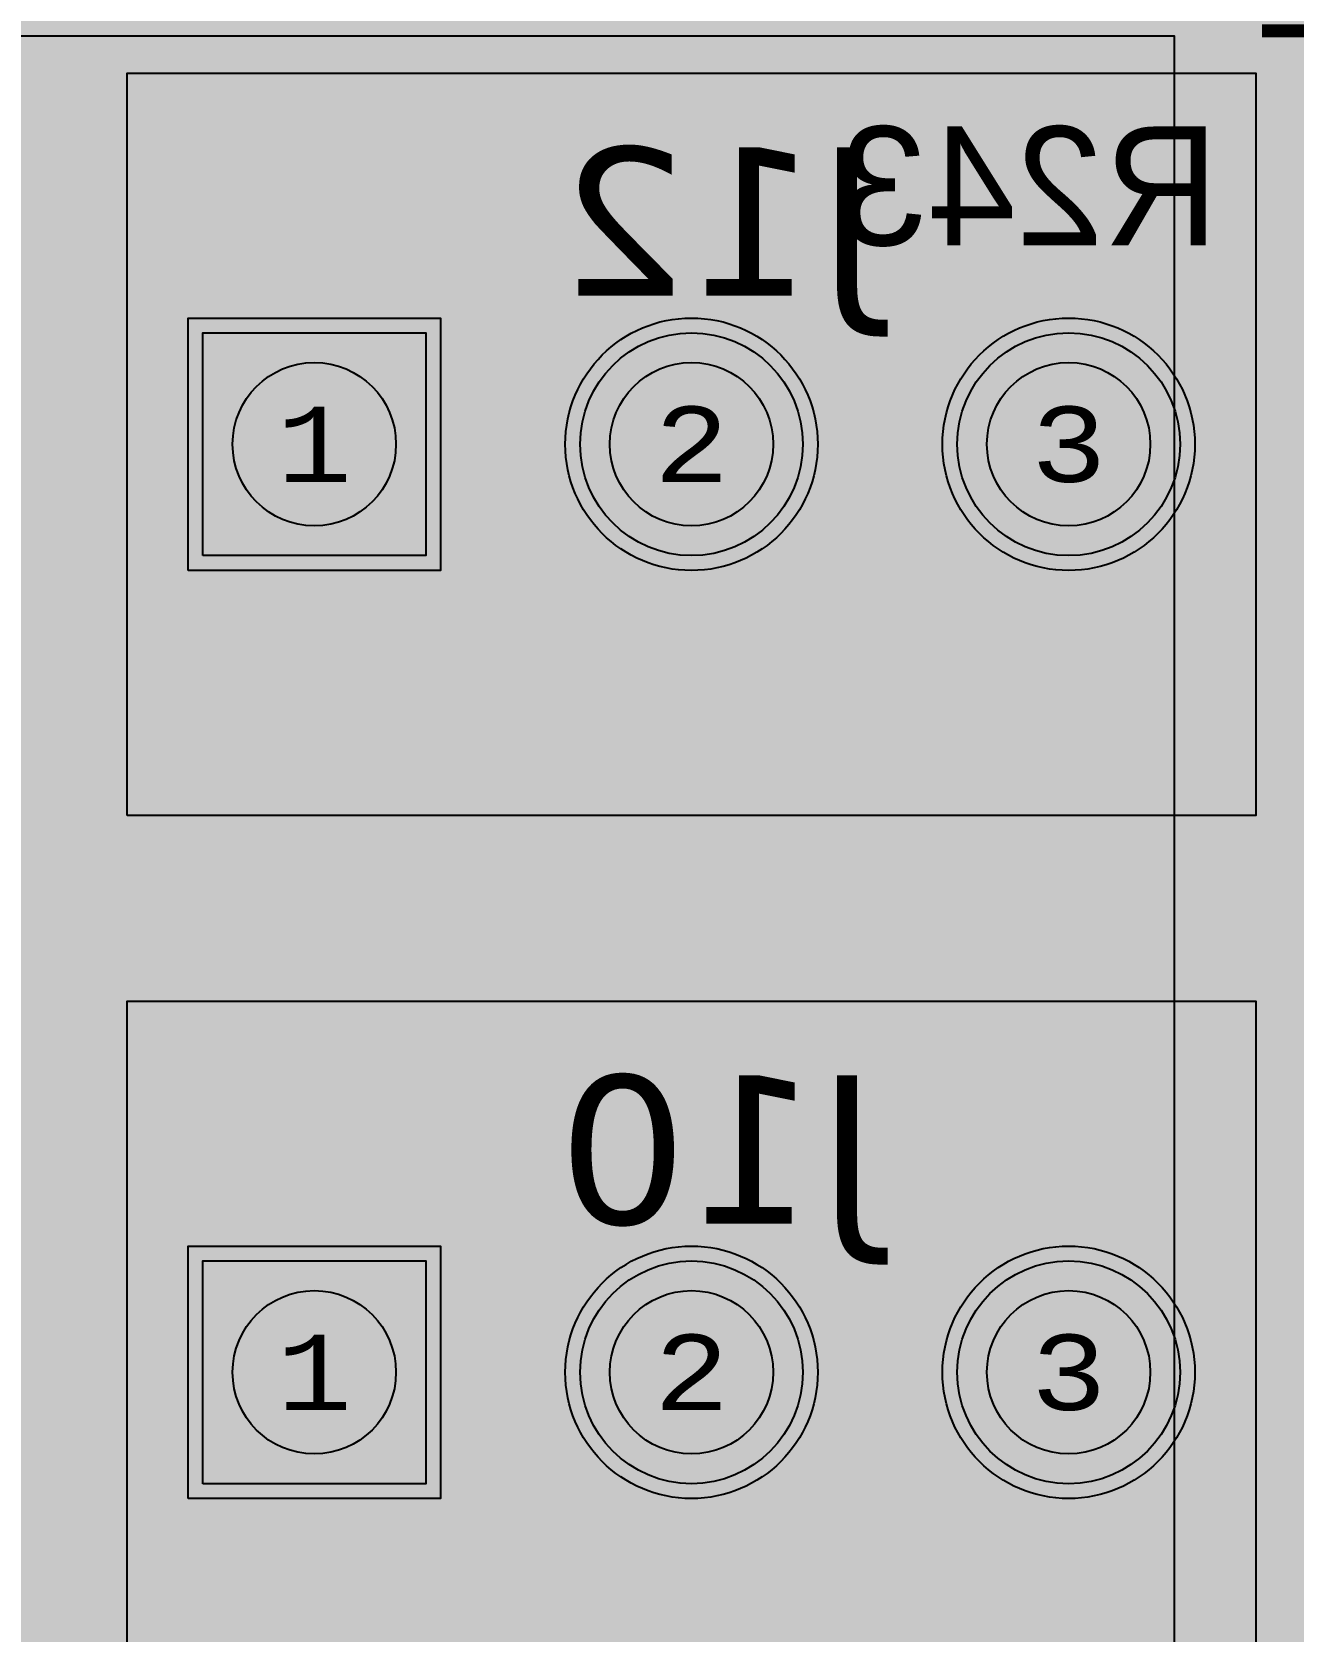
# Model space of a CAD drawing. Extents: x -98 to 119, y -207 to 98.
# Drawn here: x -17.69 to -9.2, y 22.01 to 32.78 of the extents above; entities that cross this region are included whole.
import ezdxf
from ezdxf.enums import TextEntityAlignment as Align

# ---------------------------------------------------------------- set-up
doc = ezdxf.new("R2010")
doc.units = 0
doc.header["$MEASUREMENT"] = 0
for name, color, linetype in [('ASSEMBLY_OUTLINES_BTM', 191, 'CONTINUOUS'), ('ASSEMBLY_PART_NUMBERS_BTM', 191, 'CONTINUOUS'), ('ASSEMBLY_PART_NUMBERS_TOP', 102, 'CONTINUOUS'), ('ASSEMBLY_REF_DES_BTM', 191, 'CONTINUOUS'), ('BOARD_OUTLINE', 10, 'CONTINUOUS'), ('DRILL_DRAWING', 21, 'CONTINUOUS'), ('GENERATED_SILKSCREEN_BTM', 255, 'CONTINUOUS'), ('MANUFACTURING_OUTLINES', 10, 'CONTINUOUS'), ('PART_HOLES_LAYER_BOTTOM', 30, 'CONTINUOUS'), ('PART_HOLES_LAYER_TOP', 30, 'CONTINUOUS'), ('PART_PADS_LAYER_BOTTOM', 230, 'CONTINUOUS'), ('PART_PADS_LAYER_TOP', 150, 'CONTINUOUS'), ('PIN_NUMBERS_BTM', 8, 'CONTINUOUS'), ('PIN_NUMBERS_TOP', 8, 'CONTINUOUS'), ('PLACEMENT_OUTLINES_BTM', 222, 'CONTINUOUS'), ('PLANE_DATA_LAYER_BOTTOM', 230, 'CONTINUOUS'), ('PLANE_DATA_LAYER_TOP', 150, 'CONTINUOUS'), ('PLANE_SHAPES_LAYER_BOTTOM', 230, 'CONTINUOUS'), ('PLANE_SHAPES_LAYER_TOP', 150, 'CONTINUOUS'), ('ROUTE_BORDER', 151, 'CONTINUOUS'), ('SILKSCREEN_OUTLINES_BTM', 211, 'CONTINUOUS'), ('SILKSCREEN_REF_DES_BTM', 211, 'CONTINUOUS'), ('SOLDERMASK_PADS_BTM', 12, 'CONTINUOUS'), ('SOLDERMASK_PADS_TOP', 180, 'CONTINUOUS'), ('TRACES_LAYER_BOTTOM', 230, 'CONTINUOUS')]:
    doc.layers.add(name, color=color, linetype=linetype)
doc.styles.add('COURIER_NEW', font='COUR.TTF')
doc.styles.add('VERDANA', font='verdana.TTF')
doc.styles.add('VERIBEST_GERBER_0', font='txt')

msp = doc.modelspace()

# ---------------------------------------------------------------- hatches: boundary and pattern name
at = {"layer": 'PART_HOLES_LAYER_BOTTOM'}
h = msp.add_hatch(color=256, dxfattribs=at)
edge = h.paths.add_edge_path()
edge.add_arc((-15.79, 30), 0.55, 0, 360)
h = msp.add_hatch(color=256, dxfattribs=at)
edge = h.paths.add_edge_path()
edge.add_arc((-13.25, 30), 0.55, 0, 360)
h = msp.add_hatch(color=256, dxfattribs=at)
edge = h.paths.add_edge_path()
edge.add_arc((-10.71, 30), 0.55, 0, 360)
h = msp.add_hatch(color=256, dxfattribs=at)
edge = h.paths.add_edge_path()
edge.add_arc((-15.79, 23.75), 0.55, 0, 360)
h = msp.add_hatch(color=256, dxfattribs=at)
edge = h.paths.add_edge_path()
edge.add_arc((-13.25, 23.75), 0.55, 0, 360)
h = msp.add_hatch(color=256, dxfattribs=at)
edge = h.paths.add_edge_path()
edge.add_arc((-10.71, 23.75), 0.55, 0, 360)
at = {"layer": 'PART_HOLES_LAYER_TOP'}
h = msp.add_hatch(color=256, dxfattribs=at)
edge = h.paths.add_edge_path()
edge.add_arc((-15.79, 30), 0.55, 0, 360)
h = msp.add_hatch(color=256, dxfattribs=at)
edge = h.paths.add_edge_path()
edge.add_arc((-13.25, 30), 0.55, 0, 360)
h = msp.add_hatch(color=256, dxfattribs=at)
edge = h.paths.add_edge_path()
edge.add_arc((-10.71, 30), 0.55, 0, 360)
h = msp.add_hatch(color=256, dxfattribs=at)
edge = h.paths.add_edge_path()
edge.add_arc((-15.79, 23.75), 0.55, 0, 360)
h = msp.add_hatch(color=256, dxfattribs=at)
edge = h.paths.add_edge_path()
edge.add_arc((-13.25, 23.75), 0.55, 0, 360)
h = msp.add_hatch(color=256, dxfattribs=at)
edge = h.paths.add_edge_path()
edge.add_arc((-10.71, 23.75), 0.55, 0, 360)
at = {"layer": 'PLANE_DATA_LAYER_BOTTOM'}
h = msp.add_hatch(color=256, dxfattribs=at)
h.paths.add_polyline_path([(-96.5, 0, -1), (96.5, 0, -1)], flags=0)
h.paths.add_polyline_path([(92.251979, -7.43598, 0.726988162), (92.479659, -3.637852, -0.308609791), (92.431259, -3.566904, -0.009635255), (92.431316, -3.563968, 0.009635011), (92.5, -0.000006), (92.5, 0.000001, 0.053325255), (90.407665, 19.562826, -0.053326925), (90.405941, 19.578942), (90.405941, 19.578943, -0.238217909), (90.436919, 19.640273, 0.661755037), (89.584154, 23.221888, -0.295297583), (89.523137, 23.277841, 0.022401018), (87.08146, 31.194059, -0.086206302), (87.076996, 31.219756), (87.076996, 31.219757, -0.210183909), (87.101696, 31.275919, 0.679382507), (85.774921, 34.749845, -0.301864993), (85.705267, 34.797373, 0.047915829), (77.514669, 50.475005, -0.145307444), (77.502324, 50.516585, -0.123988701), (77.511414, 50.552678, 0.606608991), (75.516892, 53.486368, -0.274238992), (75.44586, 53.517962, 0.021523084), (70.565432, 59.806101, -0.177595235), (70.547363, 59.855368), (70.547363, 59.855369, -0.111833303), (70.5548, 59.888203, 0.661755452), (68.116894, 62.64715, -0.295297373), (68.036725, 62.667806, 0.05833458), (51.722715, 76.687749, -0.249337829), (51.689123, 76.750923), (51.689123, 76.750924, -0.060759886), (51.691357, 76.76924, 0.714966399), (48.509213, 78.818582, -0.314871124), (48.42205, 78.81342, 0.022806677), (41.042088, 82.896302, -0.285136953), (40.999698, 82.964591), (40.999698, 82.964596, -0.004247023), (40.999709, 82.965891, 0.647046608), (37.697353, 84.5176, -0.289754858), (37.616734, 84.505806, 0.052943541), (19.031563, 90.52099, -0.30833592), (18.972104, 90.582877, 0.696982245), (15.284156, 91.27756, -0.308339612), (15.206255, 91.241547, 0.022370691), (6.993138, 92.235275, -0.315204372), (6.925536, 92.290658, 0.715888063), (3.14462, 92.496703, -0.315205261), (3.0714, 92.448994, 0.063468058), (-20.215283, 90.264015, -0.320142253), (-20.296827, 90.298428, 0.72963938), (-23.995319, 89.386755, -0.320144031), (-24.051528, 89.318386, 0.018663537), (-30.645576, 87.275991, -0.309865735), (-30.72878, 87.298418, 0.701170836), (-34.249879, 85.978007, -0.002752694), (-34.249874, 85.977168, -0.30685575), (-34.29782, 85.9064, 0.04916641), (-50.410548, 77.556603, -0.32354836), (-50.499711, 77.561018, 0.739212756), (-53.660594, 75.408706, -0.075169868), (-53.657188, 75.386179), (-53.657188, 75.386178, -0.242479425), (-53.68916, 75.324127, 0.019967737), (-59.527063, 70.80098, -0.298487087), (-59.610009, 70.791065, 0.556724412), (-62.5, 69), (-62.5, 68.999999, 0.082708518), (-62.392031, 68.351756, -0.298487573), (-62.412702, 68.270818, 0.067186589), (-78.279974, 49.27977, -0.277817809), (-78.350169, 49.24438, 0.436350868), (-80.5, 47.25), (-80.5, 47.249999, 0.141466326), (-80.192238, 46.184011, -0.141465884), (-80.180512, 46.143397), (-80.180512, 46.143396, -0.131190735), (-80.190652, 46.105416, 0.019294819), (-83.506407, 39.786053, -0.312206796), (-83.581614, 39.742899, 0.439123468), (-85.75, 37.75, 0.204829615), (-85.131688, 36.303992, -0.204830708), (-85.10813, 36.248899), (-85.10813, 36.248898, -0.100919006), (-85.114214, 36.219062, 0.048097759), (-90.466303, 19.289839, -0.314870423), (-90.530154, 19.230281, 0.714965653), (-91.24073, 15.512631, -0.269378312), (-91.202277, 15.446437), (-91.202277, 15.446436, -0.041929831), (-91.203345, 15.433723, 0.018841331), (-92.106444, 8.523669, -0.32827121), (-92.166453, 8.456161, 0.354028014), (-93.75, 6.5), (-93.75, 6.499999, 0.314708299), (-92.438077, 4.622088, -0.31470689), (-92.388093, 4.55054), (-92.388093, 4.550537, -0.012285748), (-92.388185, 4.546794, 0.012294179), (-92.5, 0.00001), (-92.5, -0.000004, 0.052933393), (-90.438132, -19.421494, -0.329408644), (-90.475468, -19.504015, 0.27173254), (-91.5, -21.25, 0.401597711), (-89.586502, -23.248128, -0.329404507), (-89.516056, -23.305059, 0.021307354), (-87.207653, -30.839509, -0.322177334), (-87.232533, -30.924924, 0.230665932), (-88, -32.499999), (-88, -32.5, 0.431495031), (-85.882787, -34.496562, -0.3221788), (-85.807634, -34.544174, 0.048016175), (-77.643233, -50.277018, -0.303878783), (-77.644537, -50.3618, 0.152518996), (-78, -51.499999), (-78, -51.5, 0.481982915), (-75.552374, -53.449264, -0.303883418), (-75.473145, -53.479475, 0.021991255), (-70.483925, -59.90214, -0.318621499), (-70.47622, -59.989968, 0.725399056), (-67.952631, -62.834176, -0.318624212), (-67.866344, -62.852281, 0.062392529), (-50.265124, -77.650932, -0.254356234), (-50.230332, -77.714899), (-50.230332, -77.7149, -0.034453173), (-50.231054, -77.725364, 0.034451935), (-50.25, -78), (-50.25, -78.000001, 0.603308224), (-47.119729, -79.649997, -0.291362646), (-47.037917, -79.64725, 0.02294124), (-39.54278, -83.621879, -0.290012797), (-39.499155, -83.690765), (-39.499155, -83.690766, -0.007130353), (-39.499186, -83.692939, 0.007132964), (-39.5, -83.749994), (-39.5, -83.75, 0.658082965), (-36.126004, -85.203319, -0.297762979), (-36.043963, -85.188513, 0.049016344), (-18.771876, -90.575199, -0.301861306), (-18.712566, -90.635139, 0.679381768), (-15.056336, -91.31372, -0.301864385), (-14.979467, -91.279054, 0.021749122), (-6.993138, -92.235275, -0.315204372), (-6.925536, -92.290658, 0.715888063), (-3.14462, -92.496703, -0.315205261), (-3.0714, -92.448994, 0.06250827), (19.869968, -90.340657, -0.345566403), (19.954737, -90.381493, 0.794356815), (23.75, -89.500001), (23.75, -89.499973, 0.005086864), (23.749586, -89.459281, -0.345588489), (23.806159, -89.384097, 0.021469451), (31.383958, -87.013201, -0.314446926), (31.468175, -87.035889, 0.700130836), (35, -85.75), (35, -85.749988, 0.009099261), (34.998675, -85.677212, -0.009057228), (34.998625, -85.674452), (34.998625, -85.674439, -0.304472205), (35.045955, -85.60392, 0.047985464), (50.721249, -77.353765, -0.31444166), (50.808431, -77.356288, 0.616218308), (54, -75.75), (54, -75.749999, 0.067758174), (53.927211, -75.215343, -0.067753523), (53.924438, -75.194974), (53.924438, -75.194973, -0.241537288), (53.95619, -75.13308, 0.022365821), (60.452055, -70.01285, -0.313111549), (60.538488, -70.003709, 0.710095351), (63.344013, -67.475653, -0.099717589), (63.33807, -67.446151), (63.33807, -67.44615, -0.206928064), (63.362073, -67.390635, 0.058205552), (77.187807, -50.973449, -0.317486674), (77.269693, -50.94147, 0.722224143), (79.294241, -47.729048, -0.173873661), (79.276877, -47.680625, -0.136094565), (79.287761, -47.641379, 0.020523482), (82.926938, -40.980152, -0.353003204), (83.013777, -40.939997, 0.48811211), (85.5, -39), (85.5, -38.999999, 0.240073604), (84.675602, -37.381988, -0.240072951), (84.644192, -37.320342), (84.644192, -37.320341, -0.104105615), (84.650658, -37.289623, 0.050546739), (90.411157, -19.546683, -0.32146983), (90.476988, -19.487077, 0.38127918), (92.25, -17.5, 0.275143701), (91.203224, -15.741772, -0.275142487), (91.163342, -15.674784), (91.163342, -15.674783, -0.042554947), (91.164442, -15.661882, 0.022235783), (92.195155, -7.50356, -0.319196338)], flags=0)
at = {"layer": 'PLANE_DATA_LAYER_TOP'}
for points in [[(-13.25, 30), (-14.187765, 30.937765)], [(-13.25, 30), (-12.312235, 30.937765)], [(-10.71, 30), (-11.647765, 30.937765)], [(-10.71, 30), (-9.772235, 30.937765)], [(-13.25, 30), (-14.187765, 29.062235)], [(-13.25, 30), (-12.312235, 29.062235)], [(-10.71, 30), (-11.647765, 29.062235)], [(-10.71, 30), (-9.772235, 29.062235)], [(-13.25, 23.75), (-14.187765, 24.687765)], [(-13.25, 23.75), (-12.312235, 24.687765)], [(-10.71, 23.75), (-11.647765, 24.687765)], [(-10.71, 23.75), (-9.772235, 24.687765)], [(-13.25, 23.75), (-14.187765, 22.812235)], [(-13.25, 23.75), (-12.312235, 22.812235)], [(-10.71, 23.75), (-11.647765, 22.812235)], [(-10.71, 23.75), (-9.772235, 22.812235)]]:
    msp.add_hatch(color=256, dxfattribs=at).paths.add_polyline_path(points, is_closed=False, flags=0)
at = {"layer": 'PLANE_SHAPES_LAYER_BOTTOM'}
h = msp.add_hatch(color=256, dxfattribs=at)
h.paths.add_polyline_path([(-96.5, 0, -1), (96.5, 0, -1)], flags=0)
h.paths.add_polyline_path([(-92.5, 0, -1), (92.5, 0, -1)], flags=0)
at = {"layer": 'PLANE_SHAPES_LAYER_TOP'}
h = msp.add_hatch(color=256, dxfattribs=at)
h.paths.add_polyline_path([(-96.31345, 0, -1), (96.81345, 0, -1)], flags=0)
h.paths.add_polyline_path([(-92.25, 0, -1), (92.75, 0, -1)], flags=0)
h = msp.add_hatch(color=256, dxfattribs=at)
h.paths.add_polyline_path([(1.75, 32.75), (-50, 32.75), (-50, 35), (-37.5, 47.5), (-31.5, 47.5), (-22, 57), (-19, 57), (-19, 52), (-15, 48), (-7.5, 48), (-6, 49.5), (-0.25, 49.5), (-0.25, 38), (1.75, 38)])
h.paths.add_polyline_path([(-26.75, 43.25), (-26.75, 45.25), (-17.5, 45.25), (-17.5, 43.25)], flags=16)
h = msp.add_hatch(color=256, dxfattribs=at)
h.paths.add_polyline_path([(46.25, -35.15), (43.875, -38), (28.75, -38), (32.25, -34.5), (32.25, -30.5), (35.75, -30.5), (35.75, -27), (14.25, -27), (14.25, -24), (-10, -24), (-10, -18.75), (1.75, -18.75), (1.75, -9.25), (-10, -9.25), (-10, 32.75), (1.75, 32.75), (1.75, 34.25), (20.25, 34.25), (20.25, 25.25), (22.25, 23.25), (34.5, 23.25), (34.5, -26.5), (41.25, -26.5), (41.25, -20.5), (46.25, -20.5)])
h.paths.add_polyline_path([(-8.75, 10.25), (-8.75, 19.5), (1.25, 19.5), (1.25, 10.25)], flags=16)
h.paths.add_polyline_path([(6, 27.25), (6, 29.75), (15.45, 29.75), (15.45, 27.25)], flags=16)
msp.add_hatch(color=256, dxfattribs=at).paths.add_polyline_path([(-10, -24), (-25.75, -24), (-30.25, -19.5), (-30.25, -15.25), (-32, -15.25), (-32, 32.75), (-10, 32.75)], flags=0)

# ---------------------------------------------------------------- linework, layer by layer
at = {"layer": 'ASSEMBLY_OUTLINES_BTM', "const_width": 0.2}
for points in [[(-17.05, 27.5), (-17.05, 32.5), (-9.45, 32.5), (-9.45, 27.5)], [(-17.05, 21.25), (-17.05, 26.25), (-9.45, 26.25), (-9.45, 21.25)]]:
    msp.add_lwpolyline(points, close=True, dxfattribs=at)
at = {"layer": 'BOARD_OUTLINE', "const_width": 0.1}
msp.add_lwpolyline([(-97.5, 0, -1), (97.5, 0, -1)], format="xyb", close=True, dxfattribs=at)
at = {"layer": 'GENERATED_SILKSCREEN_BTM', "const_width": 0.15}
for points in [[(-9.5424, 33.5232), (-9.6768, 33.4136), (-9.6792, 33.4096), (-9.68, 33.4064), (-9.6816, 33.404), (-9.6824, 33.4008), (-9.6824, 33.2912), (-9.6816, 33.288), (-9.68, 33.2832), (-9.6792, 33.2792), (-9.6768, 33.2776), (-9.144, 32.8448), (-9.144, 32.7592), (-9.6664, 32.7592), (-9.672, 32.7576), (-9.6768, 32.7544), (-9.6792, 32.7488), (-9.68, 32.7424), (-9.6792, 32.7368), (-9.6768, 32.7312), (-9.672, 32.728), (-9.6664, 32.7264), (-9.1272, 32.7264), (-9.1208, 32.728)], [(-12.2176, 31.3296), (-12.0824, 31.4392), (-12.08, 31.4408), (-12.0784, 31.4432), (-12.0776, 31.4456), (-12.0776, 31.448), (-12.0784, 31.4536), (-12.0816, 31.4592), (-12.0856, 31.4632), (-12.0904, 31.4664), (-12.096, 31.4672), (-12.1016, 31.4656), (-12.232, 31.3592), (-12.4904, 31.3592), (-12.6152, 31.46), (-12.6152, 31.6088), (-12.492, 31.7104), (-12.3592, 31.7104), (-12.3528, 31.712), (-12.3488, 31.7152), (-12.3464, 31.7208), (-12.3456, 31.7264), (-12.3464, 31.732), (-12.3488, 31.7368), (-12.3528, 31.7408), (-12.3592, 31.7424), (-12.492, 31.7424), (-12.6152, 31.844), (-12.6152, 31.9928), (-12.4904, 32.0936), (-12.232, 32.0936), (-12.1016, 31.9872), (-12.096, 31.9856), (-12.0904, 31.9864), (-12.0856, 31.9888), (-12.0816, 31.9936), (-12.0784, 31.9984), (-12.0776, 32.004), (-12.0776, 32.0072), (-12.0784, 32.0096), (-12.08, 32.012), (-12.0824, 32.0136), (-12.2176, 32.1232), (-12.22, 32.124), (-12.2224, 32.1248), (-12.2232, 32.1256), (-12.2264, 32.1264), (-12.496, 32.1264), (-12.5, 32.1256), (-12.5016, 32.1248), (-12.5032, 32.124), (-12.5064, 32.1232), (-12.6416, 32.0136), (-12.644, 32.0096), (-12.6448, 32.0064), (-12.6464, 32.004), (-12.6472, 32.0008), (-12.6472, 31.836), (-12.6464, 31.8336), (-12.6448, 31.828), (-12.644, 31.824), (-12.6416, 31.8224), (-12.524, 31.7264), (-12.6416, 31.6304), (-12.6424, 31.6288), (-12.644, 31.6272), (-12.6448, 31.6264), (-12.6448, 31.6248), (-12.6464, 31.6192), (-12.6472, 31.6168), (-12.6472, 31.452), (-12.6464, 31.448), (-12.6448, 31.4448), (-12.644, 31.4416), (-12.6416, 31.4392), (-12.5064, 31.3296), (-12.5032, 31.328), (-12.5024, 31.3272), (-12.5, 31.3272), (-12.4992, 31.3264), (-12.4984, 31.3264), (-12.496, 31.3264), (-12.2264, 31.3264), (-12.2232, 31.3272), (-12.22, 31.328), (-12.2176, 31.3296)], [(-11.3752, 31.6176), (-11.8056, 32.0464), (-11.8056, 31.6176), (-11.3752, 31.6176)], [(-10.9952, 32.1232), (-11.1296, 32.0136), (-11.132, 32.0096), (-11.1328, 32.0064), (-11.1344, 32.004), (-11.1352, 32.0008), (-11.1352, 31.8912), (-11.1344, 31.888), (-11.1328, 31.8832), (-11.132, 31.8792), (-11.1296, 31.8776), (-10.5968, 31.4448), (-10.5968, 31.3592), (-11.1192, 31.3592), (-11.1248, 31.3576), (-11.1296, 31.3544), (-11.132, 31.3488), (-11.1328, 31.3424), (-11.132, 31.3368), (-11.1296, 31.3312), (-11.1248, 31.328), (-11.1192, 31.3264), (-10.58, 31.3264), (-10.5736, 31.328), (-10.5696, 31.332), (-10.5656, 31.336), (-10.564, 31.3424), (-10.564, 31.452), (-10.5648, 31.4544), (-10.5664, 31.46), (-10.568, 31.4624), (-10.5688, 31.464), (-10.5712, 31.4656), (-11.1032, 31.8992), (-11.1032, 31.9928), (-10.9784, 32.0936), (-10.72, 32.0936), (-10.5896, 31.9872), (-10.584, 31.9856), (-10.5784, 31.9864), (-10.5736, 31.9888), (-10.5696, 31.9936), (-10.5672, 31.9984), (-10.5664, 32.004), (-10.5672, 32.0096), (-10.5688, 32.012), (-10.5712, 32.0136), (-10.7056, 32.1232), (-10.7088, 32.124), (-10.7104, 32.1248), (-10.712, 32.1256), (-10.7152, 32.1264), (-10.9848, 32.1264), (-10.988, 32.1256), (-10.9896, 32.1248), (-10.992, 32.124), (-10.9952, 32.1232)], [(-10.3744, 31.8224), (-10.3768, 31.824), (-10.3776, 31.828), (-10.3792, 31.832), (-10.38, 31.836), (-10.38, 32.0008), (-10.3792, 32.0048), (-10.3776, 32.0072), (-10.3776, 32.0096), (-10.3768, 32.0104), (-10.3752, 32.0112), (-10.3744, 32.0128), (-10.2384, 32.1232), (-10.2344, 32.1248), (-10.2312, 32.1256), (-10.228, 32.1264), (-9.8248, 32.1264), (-9.8176, 32.1248), (-9.8128, 32.1208), (-9.8088, 32.116), (-9.8072, 32.1104), (-9.8072, 31.3424), (-9.8088, 31.336), (-9.8128, 31.332), (-9.8176, 31.3296), (-9.8232, 31.3288), (-9.8296, 31.3296), (-9.8352, 31.332), (-9.8392, 31.336), (-9.8408, 31.3424), (-9.8408, 31.7104), (-10.2168, 31.7104), (-10.348, 31.3376), (-10.3512, 31.332), (-10.3568, 31.3288), (-10.3624, 31.328), (-10.368, 31.3296), (-10.3728, 31.332), (-10.3768, 31.336), (-10.3784, 31.3416), (-10.3776, 31.348), (-10.2464, 31.7208), (-10.3744, 31.8224)], [(-11.8056, 31.3424), (-11.8064, 31.336), (-11.8104, 31.332), (-11.816, 31.3296), (-11.8216, 31.3288), (-11.8272, 31.3296), (-11.832, 31.332), (-11.836, 31.336), (-11.8376, 31.3424), (-11.8376, 31.5848), (-11.8752, 31.5848), (-11.8808, 31.5864), (-11.8856, 31.5896), (-11.888, 31.5952), (-11.8888, 31.6008), (-11.888, 31.6072), (-11.8856, 31.6128), (-11.8808, 31.6168), (-11.8752, 31.6176), (-11.8376, 31.6176), (-11.8376, 32.088), (-11.8368, 32.092), (-11.8344, 32.0952), (-11.8312, 32.0984), (-11.8272, 32.1008), (-11.8224, 32.1024), (-11.8176, 32.1032), (-11.8136, 32.1024), (-11.8096, 32.0992), (-11.324, 31.6136), (-11.3208, 31.6088), (-11.3192, 31.604), (-11.32, 31.5992), (-11.3232, 31.5936), (-11.3248, 31.5896), (-11.328, 31.5872), (-11.3312, 31.5856), (-11.3352, 31.5848), (-11.8056, 31.5848), (-11.8056, 31.3424)], [(-9.8408, 32.0936), (-10.2232, 32.0936), (-10.348, 31.9928), (-10.348, 31.844), (-10.2232, 31.7424), (-9.8408, 31.7424), (-9.8408, 32.0936)], [(-8.7312, 25.3876), (-9.1616, 25.8164), (-9.1616, 25.3876), (-8.7312, 25.3876)], [(-9.1616, 25.1124), (-9.1624, 25.106), (-9.1664, 25.102), (-9.172, 25.0996), (-9.1776, 25.0988), (-9.1832, 25.0996), (-9.188, 25.102), (-9.192, 25.106), (-9.1936, 25.1124), (-9.1936, 25.3548), (-9.2312, 25.3548), (-9.2368, 25.3564), (-9.2416, 25.3596), (-9.244, 25.3652), (-9.2448, 25.3708), (-9.244, 25.3772), (-9.2416, 25.3828), (-9.2368, 25.3868), (-9.2312, 25.3876), (-9.1936, 25.3876), (-9.1936, 25.858), (-9.1928, 25.862), (-9.1904, 25.8652), (-9.1872, 25.8684), (-9.1832, 25.8708), (-9.1784, 25.8724), (-9.1736, 25.8732), (-9.1696, 25.8724), (-9.1656, 25.8692), (-8.68, 25.3836)], [(-8.6912, 25.3548), (-9.1616, 25.3548), (-9.1616, 25.1124)]]:
    msp.add_lwpolyline(points, dxfattribs=at)
for points in [[(-17.05, 27.5), (-17.05, 32.5), (-9.45, 32.5), (-9.45, 27.5)], [(-17.05, 21.25), (-17.05, 26.25), (-9.45, 26.25), (-9.45, 21.25)]]:
    msp.add_lwpolyline(points, close=True, dxfattribs=at)
at = {"layer": 'MANUFACTURING_OUTLINES'}
msp.add_circle((0, 0), 97.575405, dxfattribs=at)
at = {"layer": 'PART_HOLES_LAYER_BOTTOM'}
for centre in [(-15.79, 30), (-13.25, 30), (-10.71, 30), (-15.79, 23.75), (-13.25, 23.75), (-10.71, 23.75)]:
    msp.add_circle(centre, 0.55, dxfattribs=at)
at = {"layer": 'PART_HOLES_LAYER_TOP'}
for centre in [(-15.79, 30), (-13.25, 30), (-10.71, 30), (-15.79, 23.75), (-13.25, 23.75), (-10.71, 23.75)]:
    msp.add_circle(centre, 0.55, dxfattribs=at)
at = {"layer": 'PART_PADS_LAYER_BOTTOM'}
for points in [[(-16.54, 29.25), (-16.54, 30.75), (-15.04, 30.75), (-15.04, 29.25)], [(-16.54, 23), (-16.54, 24.5), (-15.04, 24.5), (-15.04, 23)]]:
    msp.add_lwpolyline(points, close=True, dxfattribs=at)
for centre in [(-13.25, 30), (-10.71, 30), (-13.25, 23.75), (-10.71, 23.75)]:
    msp.add_circle(centre, 0.75, dxfattribs=at)
at = {"layer": 'PART_PADS_LAYER_TOP'}
for points in [[(-16.54, 29.25), (-16.54, 30.75), (-15.04, 30.75), (-15.04, 29.25)], [(-16.54, 23), (-16.54, 24.5), (-15.04, 24.5), (-15.04, 23)]]:
    msp.add_lwpolyline(points, close=True, dxfattribs=at)
for centre in [(-13.25, 30), (-10.71, 30), (-13.25, 23.75), (-10.71, 23.75)]:
    msp.add_circle(centre, 0.75, dxfattribs=at)
at = {"layer": 'PLACEMENT_OUTLINES_BTM'}
for points in [[(-17.05, 27.5), (-17.05, 32.5), (-9.45, 32.5), (-9.45, 27.5)], [(-17.05, 21.25), (-17.05, 26.25), (-9.45, 26.25), (-9.45, 21.25)]]:
    msp.add_lwpolyline(points, close=True, dxfattribs=at)
at = {"layer": 'PLANE_DATA_LAYER_TOP', "const_width": 0.5}
for points in [[(-13.25, 30), (-14.187765, 30.937765)], [(-13.25, 30), (-12.312235, 30.937765)], [(-10.71, 30), (-11.647765, 30.937765)], [(-10.71, 30), (-9.772235, 30.937765)], [(-13.25, 30), (-14.187765, 29.062235)], [(-13.25, 30), (-12.312235, 29.062235)], [(-10.71, 30), (-11.647765, 29.062235)], [(-10.71, 30), (-9.772235, 29.062235)], [(-13.25, 23.75), (-14.187765, 24.687765)], [(-13.25, 23.75), (-12.312235, 24.687765)], [(-10.71, 23.75), (-11.647765, 24.687765)], [(-10.71, 23.75), (-9.772235, 24.687765)], [(-13.25, 23.75), (-14.187765, 22.812235)], [(-13.25, 23.75), (-12.312235, 22.812235)], [(-10.71, 23.75), (-11.647765, 22.812235)], [(-10.71, 23.75), (-9.772235, 22.812235)]]:
    msp.add_lwpolyline(points, dxfattribs=at)
at = {"layer": 'PLANE_SHAPES_LAYER_TOP'}
msp.add_lwpolyline([(-10, -24), (-25.75, -24), (-30.25, -19.5), (-30.25, -15.25), (-32, -15.25), (-32, 32.75), (-10, 32.75)], close=True, dxfattribs=at)
at = {"layer": 'ROUTE_BORDER'}
msp.add_circle((0, 0), 96.5, dxfattribs=at)
at = {"layer": 'SILKSCREEN_OUTLINES_BTM'}
for points in [[(-17.05, 27.5), (-17.05, 32.5), (-9.45, 32.5), (-9.45, 27.5)], [(-17.05, 21.25), (-17.05, 26.25), (-9.45, 26.25), (-9.45, 21.25)]]:
    msp.add_lwpolyline(points, close=True, dxfattribs=at)
at = {"layer": 'SOLDERMASK_PADS_BTM'}
for points in [[(-16.64, 29.15), (-16.64, 30.85), (-14.94, 30.85), (-14.94, 29.15)], [(-16.64, 22.9), (-16.64, 24.6), (-14.94, 24.6), (-14.94, 22.9)]]:
    msp.add_lwpolyline(points, close=True, dxfattribs=at)
for centre in [(-13.25, 30), (-10.71, 30), (-13.25, 23.75), (-10.71, 23.75)]:
    msp.add_circle(centre, 0.85, dxfattribs=at)
at = {"layer": 'SOLDERMASK_PADS_TOP'}
for points in [[(-16.64, 29.15), (-16.64, 30.85), (-14.94, 30.85), (-14.94, 29.15)], [(-16.64, 22.9), (-16.64, 24.6), (-14.94, 24.6), (-14.94, 22.9)]]:
    msp.add_lwpolyline(points, close=True, dxfattribs=at)
for centre in [(-13.25, 30), (-10.71, 30), (-13.25, 23.75), (-10.71, 23.75)]:
    msp.add_circle(centre, 0.85, dxfattribs=at)
at = {"layer": 'TRACES_LAYER_BOTTOM'}
for points, const_width in [([(0.5, 23.9), (-1.043149, 22.356851), (-5.008844, 22.356851), (-7.825, 25.173007), (-7.825, 31.041961), (-9.742821, 32.959782), (-21.960759, 32.959782), (-25.415988, 36.415011), (-28.960555, 36.415011), (-32.436396, 39.890852), (-37.094148, 39.890852), (-38.885, 38.1), (-38.885, 37.05)], 0.25), ([(0.5, 22.9), (-0.443149, 21.956851), (-5.17453, 21.956851), (-8.225, 25.007321), (-8.225, 30.876275), (-9.908507, 32.559782), (-22.126445, 32.559782), (-25.581674, 36.015011), (-29.126241, 36.015011), (-32.530961, 39.419731), (-36.523959, 39.419731), (-37.615, 38.32869), (-37.615, 37.05)], 0.25), ([(0.5, 22), (0.056851, 21.556851), (-5.340216, 21.556851), (-8.625, 24.841635), (-8.625, 30.710589), (-10.074193, 32.159782), (-22.292131, 32.159782), (-25.74736, 35.615011), (-29.367127, 35.615011), (-32.62561, 38.873494), (-35.571506, 38.873494), (-36.345, 38.1), (-36.345, 37.05)], 0.25), ([(0.5, 21.1), (-5.449051, 21.1), (-9.025, 24.675949), (-9.025, 30.544903), (-10.239879, 31.759782), (-22.457817, 31.759782), (-25.913046, 35.215011), (-29.532813, 35.215011), (-32.791296, 38.473494), (-34.898224, 38.473494), (-35.075, 38.296718), (-35.075, 37.05)], 0.25), ([(0.5, 20.2), (-5.320936, 20.2), (-9.476963, 24.356027), (-9.476963, 30.3578), (-10.383545, 31.264382), (-22.920149, 31.264382), (-25.856901, 34.201134), (-31.431134, 34.201134), (-33.805, 36.575), (-33.805, 37.05)], 0.35), ([(-24.573229, 31.925), (-23.52, 30.871771), (-23.52, 29.820431), (-22.674569, 28.975), (-18.989492, 28.975), (-17.964492, 30), (-15.79, 30)], 0.25), ([(-24.79, 30), (-21.69222, 26.90222), (-16.55495, 26.90222), (-14.480107, 24.827377), (-14.480107, 22.95638), (-14.223418, 22.699691), (-14.223415, 22.699691), (-9.630285, 18.106561), (-9.630285, 14.355158), (-9.100127, 13.825), (-7.125, 13.825), (-7.1, 13.85)], 0.25), ([(-8, 14.45), (-8.982665, 14.45), (-9.159441, 14.626776), (-9.159441, 18.835531), (-12.061706, 21.737796), (-12.061706, 27.296706), (-14.765, 30), (-15.79, 30)], 0.25), ([(-15.79, 23.75), (-17.180144, 25.140144), (-23.868992, 25.140144), (-25.602122, 26.873274), (-27.721449, 26.873274), (-27.749723, 26.845), (-29.1, 26.845)], 0.35), ([(-15.79, 23.75), (-15.79, 22.136956), (-12.103836, 18.450792), (-12.103836, 15.793131), (-9.460705, 13.15), (-8, 13.15)], 0.35)]:
    msp.add_lwpolyline(points, dxfattribs=dict(at, const_width=const_width))

# ---------------------------------------------------------------- texts
at = {"layer": 'ASSEMBLY_PART_NUMBERS_BTM', "style": 'VERIBEST_GERBER_0', "text_generation_flag": 2}
for s, p in [('CL10C010BB8NNNC', (-16.54, 48)), ('ERJ-3EKF1022V', (-13.21, 48)), ('LMH6644MAX/NOPB_1', (-19.71, 44.25)), ('1N4148W-7-F', (-9.96, 43.5)), ('GRM1885C1H100JA01D', (-13.21, 39.25)), ('ERJ-3EKF1022V', (-11.46, 39.25))]:
    msp.add_text(s, height=2.032, rotation=90, dxfattribs=at).set_placement(p, align=Align.TOP_LEFT)
for s, p in [('GRM1885C1H102JA01D', (-9.25, 34.46)), ('MMZ1608A182B', (-16.75, 33.96)), ('CL21B106KOQNNNE', (-0.25, 33.79)), ('ERJ-3EKF2052V', (4.5, 33.04)), ('ERJ-3EKF10R0V', (-5.75, 32.71)), ('SPC02SVJN-RC-3POS', (-13.25, 32.54)), ('MMZ1608A182B', (-16.75, 32.46)), ('CL10C010BB8NNNC', (4.5, 31.54)), ('ERJ-3EKF1022V', (10.5, 31.46)), ('CL21B106KOQNNNE', (-5, 30.71)), ('AD1582BRTZ-REEL7', (-3.25, 30.54)), ('CL10B104KB8SFNC', (4.5, 30.04)), ('ERJ-3EKF10R0V', (-5.25, 28.71)), ('ERJ-3EKF1022V', (4.5, 28.54)), ('ERJ-3EKF10R0V', (-3, 28.04)), ('ERJ-3EKF1022V', (4.5, 27.04)), ('SPC02SVJN-RC-3POS', (-13.25, 26.29))]:
    msp.add_text(s, height=2.032, dxfattribs=at).set_placement(p, align=Align.TOP_LEFT)
at = {"layer": 'ASSEMBLY_PART_NUMBERS_TOP', "style": 'VERIBEST_GERBER_0'}
for s, p in [('ERJ-3EKF6200V', (-34.75, 34.29)), ('ERJ-3EKF6200V', (-34.75, 32.04)), ('CL21B106KOQNNNE', (-31.75, 30.96)), ('ERJ-3EKF6200V', (-34.75, 29.54)), ('CL10B104KB8SFNC', (-31.75, 28.29)), ('ERJ-3EKF6200V', (-34.75, 27.04)), ('CL21B225KOFNNNE', (-31.75, 25.04)), ('ERJ-3EKF6200V', (-34.75, 22.04))]:
    msp.add_text(s, height=2.032, dxfattribs=at).set_placement(p, align=Align.TOP_LEFT)
at = {"layer": 'ASSEMBLY_REF_DES_BTM', "style": 'VERDANA', "text_generation_flag": 2}
for s, p in [('J12', (-12, 32)), ('J10', (-12, 25.75))]:
    msp.add_text(s, height=1, dxfattribs=at).set_placement(p, align=Align.TOP_LEFT)
at = {"layer": 'DRILL_DRAWING', "style": 'VERIBEST_GERBER_0'}
for p in [(-15.79, 30), (-13.25, 30), (-10.71, 30), (-15.79, 23.75), (-13.25, 23.75), (-10.71, 23.75)]:
    msp.add_text('E', height=2, dxfattribs=at).set_placement(p, align=Align.MIDDLE_CENTER)
at = {"layer": 'PIN_NUMBERS_BTM', "style": 'COURIER_NEW'}
for s, p in [('2', (-13.25, 30)), ('3', (-10.71, 30)), ('1', (-15.79, 30)), ('1', (-15.79, 23.75)), ('2', (-13.25, 23.75)), ('3', (-10.71, 23.75))]:
    msp.add_text(s, height=0.508, dxfattribs=at).set_placement(p, align=Align.MIDDLE_CENTER)
at = {"layer": 'PIN_NUMBERS_TOP', "style": 'COURIER_NEW'}
for s, p in [('2', (-13.25, 30)), ('3', (-10.71, 30)), ('1', (-15.79, 30)), ('1', (-15.79, 23.75)), ('2', (-13.25, 23.75)), ('3', (-10.71, 23.75))]:
    msp.add_text(s, height=0.508, dxfattribs=at).set_placement(p, align=Align.MIDDLE_CENTER)
at = {"layer": 'SILKSCREEN_REF_DES_BTM', "style": 'VERIBEST_GERBER_0', "text_generation_flag": 2}
for s, p in [('C82', (-7.5, 33.54)), ('R243', (-9.7, 32.14))]:
    msp.add_text(s, height=0.8, dxfattribs=at).set_placement(p, align=Align.TOP_LEFT)

doc.saveas('drawing.dxf')
